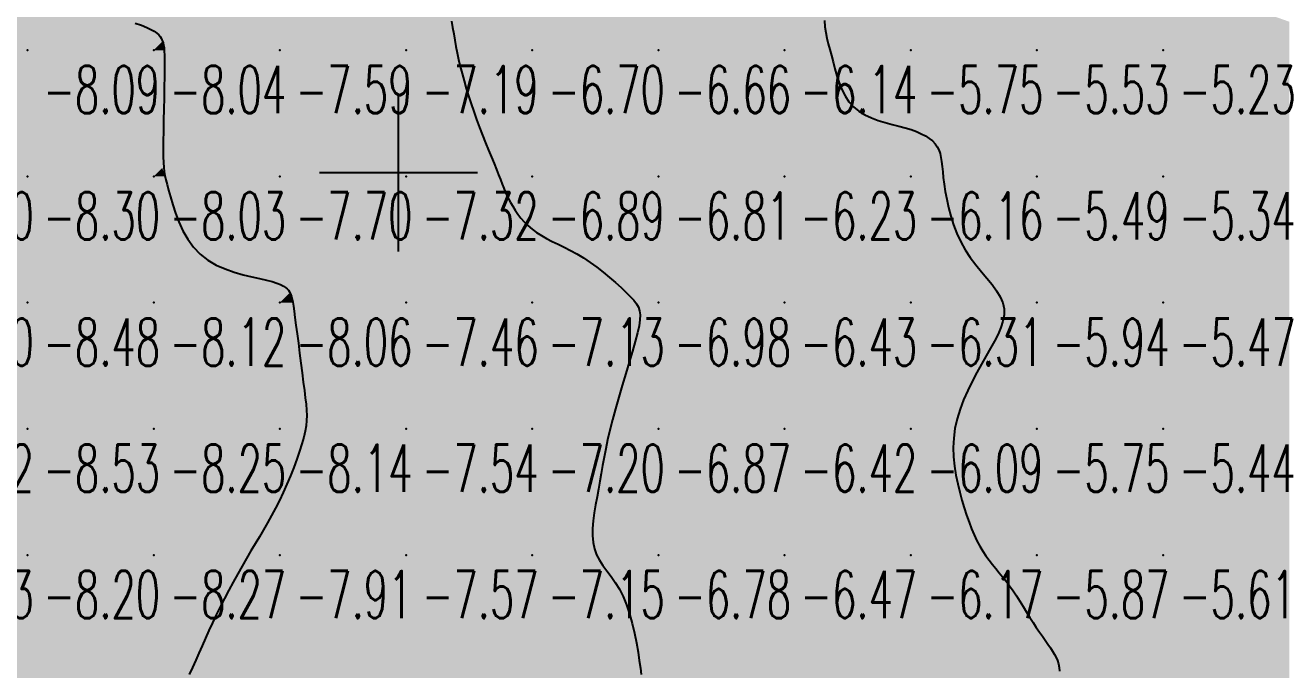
# Model space of a CAD drawing. Header units: millimetres. Extents: x 88261 to 90953, y 390274 to 392322.
# Drawn here: x 90220.1 to 90320, y 390958.2 to 391009.2 of the extents above; entities that cross this region are included whole.
import ezdxf
from ezdxf.enums import TextEntityAlignment as Align

# ---------------------------------------------------------------- set-up
doc = ezdxf.new("R2010")
doc.units = ezdxf.units.MM
doc.header["$LTSCALE"] = 25
for name, color, linetype in [('Carroyage(1)_Croix', 7, 'Continuous'), ('CN_03_00', 7, 'Continuous'), ('COTEAlt', 7, 'Continuous'), ('TN_COLORIAGE', 7, 'Continuous')]:
    doc.layers.add(name, color=color, linetype=linetype)
doc.styles.add('Simplex 1.0', font='Simplex.shx', dxfattribs={"width": 0.99, "height": 2.5})
doc.styles.get("Standard").update_dxf_attribs({"font": 'times.ttf'})

# ---------------------------------------------------------------- blocks, each defined once
blk = doc.blocks.new('COTE')
at = {"color": 0}
blk.add_point((0, 0), dxfattribs=at)
at = {"layer": 'COTEAlt'}
blk.add_attdef('ALT', text='', height=3.75, dxfattribs=at).set_placement((1.25, -1.25), align=Align.TOP_LEFT)

msp = doc.modelspace()

# ---------------------------------------------------------------- linework, layer by layer
at = {"layer": 'Carroyage(1)_Croix'}
for p, q in [((90249.65, 390991.29), (90249.65, 391003.79)), ((90243.4, 390997.54), (90255.9, 390997.54))]:
    msp.add_line(p, q, dxfattribs=at)
at = {"layer": 'CN_03_00', "flags": 128}
for points, elevation in [([(90228.782, 391009.387), (90229.281, 391009.215), (90229.695, 391009.05), (90230.028, 391008.891), (90230.291, 391008.738), (90230.493, 391008.591), (90230.646, 391008.449), (90230.759, 391008.314), (90230.842, 391008.185), (90230.906, 391008.062), (90230.959, 391007.943), (90231.003, 391007.812), (90231.039, 391007.653), (90231.067, 391007.447), (90231.086, 391007.178), (90231.098, 391006.827), (90231.104, 391006.377), (90231.102, 391005.811), (90231.094, 391005.12), (90231.081, 391004.329), (90231.066, 391003.47), (90231.049, 391002.579), (90231.033, 391001.689), (90231.018, 391000.832), (90231.008, 391000.044), (90231.003, 390999.357), (90231.005, 390998.795), (90231.018, 390998.338), (90231.042, 390997.957), (90231.081, 390997.622), (90231.136, 390997.304), (90231.211, 390996.973), (90231.307, 390996.599), (90231.428, 390996.153), (90231.575, 390995.615), (90231.756, 390994.999), (90231.978, 390994.331), (90232.247, 390993.636), (90232.57, 390992.937), (90232.955, 390992.261), (90233.408, 390991.63), (90233.937, 390991.072), (90234.543, 390990.603), (90235.21, 390990.218), (90235.913, 390989.906), (90236.631, 390989.655), (90237.341, 390989.453), (90238.019, 390989.289), (90238.645, 390989.15), (90239.193, 390989.025), (90239.649, 390988.904), (90240.017, 390988.786), (90240.308, 390988.669), (90240.533, 390988.554), (90240.704, 390988.44), (90240.831, 390988.328), (90240.926, 390988.217), (90240.999, 390988.106), (90241.061, 390987.994), (90241.116, 390987.869), (90241.166, 390987.716), (90241.214, 390987.523), (90241.263, 390987.274), (90241.316, 390986.957), (90241.376, 390986.557), (90241.445, 390986.06), (90241.526, 390985.459), (90241.616, 390984.772), (90241.713, 390984.026), (90241.813, 390983.245), (90241.914, 390982.455), (90242.012, 390981.68), (90242.105, 390980.947), (90242.189, 390980.28), (90242.262, 390979.698), (90242.321, 390979.188), (90242.36, 390978.732), (90242.377, 390978.31), (90242.368, 390977.903), (90242.33, 390977.492), (90242.258, 390977.058), (90242.148, 390976.581), (90242, 390976.047), (90241.816, 390975.463), (90241.599, 390974.841), (90241.357, 390974.192), (90241.091, 390973.528), (90240.809, 390972.861), (90240.513, 390972.202), (90240.209, 390971.563), (90239.9, 390970.953), (90239.587, 390970.367), (90239.27, 390969.799), (90238.948, 390969.242), (90238.621, 390968.688), (90238.289, 390968.131), (90237.951, 390967.564), (90237.607, 390966.979), (90237.258, 390966.372), (90236.906, 390965.746), (90236.554, 390965.105), (90236.205, 390964.456), (90235.862, 390963.803), (90235.53, 390963.152), (90235.21, 390962.507), (90234.906, 390961.874), (90234.621, 390961.257), (90234.35, 390960.655), (90234.09, 390960.064), (90233.836, 390959.483), (90233.584, 390958.908), (90233.33, 390958.337), (90233.07, 390957.767)], -8), ([(90253.84, 391009.538), (90253.935, 391009.025), (90254.023, 391008.526), (90254.111, 391008.031), (90254.202, 391007.534), (90254.303, 391007.024), (90254.417, 391006.496), (90254.545, 391005.95), (90254.687, 391005.386), (90254.843, 391004.808), (90255.013, 391004.217), (90255.198, 391003.613), (90255.396, 391003), (90255.609, 391002.379), (90255.835, 391001.752), (90256.071, 391001.125), (90256.311, 391000.507), (90256.551, 390999.903), (90256.786, 390999.322), (90257.01, 390998.77), (90257.22, 390998.255), (90257.409, 390997.784), (90257.576, 390997.362), (90257.724, 390996.983), (90257.859, 390996.638), (90257.985, 390996.322), (90258.11, 390996.024), (90258.238, 390995.738), (90258.375, 390995.455), (90258.527, 390995.168), (90258.698, 390994.87), (90258.892, 390994.564), (90259.108, 390994.254), (90259.349, 390993.945), (90259.616, 390993.64), (90259.911, 390993.344), (90260.235, 390993.062), (90260.59, 390992.797), (90260.975, 390992.551), (90261.39, 390992.32), (90261.83, 390992.095), (90262.293, 390991.868), (90262.775, 390991.631), (90263.274, 390991.376), (90263.786, 390991.096), (90264.308, 390990.783), (90264.836, 390990.431), (90265.363, 390990.049), (90265.88, 390989.647), (90266.378, 390989.237), (90266.848, 390988.828), (90267.283, 390988.432), (90267.673, 390988.06), (90268.01, 390987.722), (90268.288, 390987.424), (90268.504, 390987.15), (90268.661, 390986.88), (90268.759, 390986.592), (90268.8, 390986.266), (90268.784, 390985.88), (90268.712, 390985.414), (90268.585, 390984.846), (90268.406, 390984.164), (90268.184, 390983.383), (90267.931, 390982.528), (90267.658, 390981.62), (90267.377, 390980.685), (90267.099, 390979.746), (90266.834, 390978.827), (90266.596, 390977.95), (90266.391, 390977.134), (90266.217, 390976.375), (90266.068, 390975.663), (90265.938, 390974.989), (90265.823, 390974.343), (90265.715, 390973.715), (90265.61, 390973.095), (90265.501, 390972.474), (90265.385, 390971.844), (90265.27, 390971.211), (90265.166, 390970.581), (90265.083, 390969.962), (90265.032, 390969.359), (90265.023, 390968.781), (90265.065, 390968.235), (90265.17, 390967.728), (90265.343, 390967.262), (90265.575, 390966.826), (90265.853, 390966.405), (90266.163, 390965.982), (90266.491, 390965.541), (90266.825, 390965.068), (90267.151, 390964.545), (90267.456, 390963.958), (90267.729, 390963.296), (90267.969, 390962.576), (90268.177, 390961.821), (90268.356, 390961.051), (90268.508, 390960.29), (90268.634, 390959.56), (90268.735, 390958.883), (90268.815, 390958.282), (90268.874, 390957.77)], -7), ([(90283.398, 391009.592), (90283.442, 391009.102), (90283.512, 391008.641), (90283.604, 391008.197), (90283.712, 391007.754), (90283.832, 391007.3), (90283.959, 391006.821), (90284.089, 391006.307), (90284.229, 391005.767), (90284.387, 391005.215), (90284.57, 391004.665), (90284.786, 391004.129), (90285.043, 391003.622), (90285.349, 391003.156), (90285.712, 391002.745), (90286.137, 391002.4), (90286.612, 391002.114), (90287.126, 391001.877), (90287.665, 391001.679), (90288.215, 391001.512), (90288.764, 391001.364), (90289.297, 391001.227), (90289.801, 391001.091), (90290.266, 391000.946), (90290.688, 391000.792), (90291.069, 391000.626), (90291.407, 391000.449), (90291.704, 391000.257), (90291.958, 391000.051), (90292.171, 390999.83), (90292.341, 390999.592), (90292.47, 390999.335), (90292.566, 390999.056), (90292.636, 390998.749), (90292.688, 390998.409), (90292.732, 390998.032), (90292.774, 390997.612), (90292.824, 390997.144), (90292.89, 390996.623), (90292.978, 390996.047), (90293.094, 390995.425), (90293.241, 390994.77), (90293.422, 390994.093), (90293.641, 390993.407), (90293.902, 390992.723), (90294.207, 390992.054), (90294.561, 390991.412), (90294.963, 390990.805), (90295.397, 390990.233), (90295.842, 390989.689), (90296.279, 390989.169), (90296.687, 390988.668), (90297.046, 390988.18), (90297.337, 390987.702), (90297.539, 390987.227), (90297.637, 390986.751), (90297.637, 390986.27), (90297.551, 390985.779), (90297.389, 390985.273), (90297.164, 390984.749), (90296.887, 390984.201), (90296.568, 390983.625), (90296.219, 390983.018), (90295.852, 390982.375), (90295.479, 390981.701), (90295.11, 390981.001), (90294.757, 390980.278), (90294.433, 390979.539), (90294.148, 390978.788), (90293.915, 390978.03), (90293.745, 390977.27), (90293.647, 390976.512), (90293.614, 390975.761), (90293.638, 390975.02), (90293.71, 390974.291), (90293.822, 390973.58), (90293.965, 390972.889), (90294.129, 390972.222), (90294.305, 390971.582), (90294.488, 390970.973), (90294.675, 390970.394), (90294.868, 390969.845), (90295.067, 390969.327), (90295.274, 390968.838), (90295.49, 390968.379), (90295.714, 390967.95), (90295.949, 390967.551), (90296.194, 390967.179), (90296.448, 390966.829), (90296.71, 390966.495), (90296.979, 390966.169), (90297.252, 390965.844), (90297.527, 390965.513), (90297.804, 390965.169), (90298.081, 390964.805), (90298.356, 390964.417), (90298.629, 390964.008), (90298.899, 390963.586), (90299.166, 390963.157), (90299.43, 390962.728), (90299.689, 390962.306), (90299.945, 390961.897), (90300.196, 390961.508), (90300.442, 390961.145), (90300.68, 390960.806), (90300.906, 390960.488), (90301.119, 390960.189), (90301.315, 390959.905), (90301.491, 390959.635), (90301.644, 390959.376), (90301.772, 390959.124), (90301.871, 390958.876), (90301.946, 390958.62), (90302, 390958.344), (90302.038, 390958.036)], -6)]:
    msp.add_lwpolyline(points, dxfattribs=dict(at, elevation=elevation))
at = {"layer": 'TN_COLORIAGE', "color": 171}
for points in [[(90210.249, 391007.239, -8.055), (90220.249, 391007.239, -8.055), (90220.249, 391017.239, -8.055)], [(90210.249, 391017.239, -8.055), (90210.249, 391007.239, -8.055), (90220.249, 391017.239, -8.055)], [(90220.249, 391007.239, -8), (90223.687, 391010.678, -8), (90220.249, 391017.239, -8), (90222.64, 391017.239, -8)], [(90220.249, 391007.239, -8), (90223.687, 391010.678, -8), (90230.249, 391007.239, -8), (90230.249, 391009.154, -8)], [(90231.004, 391007.995, -8.041), (90230.249, 391009.154, -8.041), (90230.249, 391007.239, -8.041)], [(90231.004, 391007.995, -8.041), (90231.17, 391007.239, -8.041), (90230.249, 391007.239, -8.041)], [(90210.249, 390997.239, -8.091), (90220.249, 390997.239, -8.091), (90220.249, 391007.239, -8.091)], [(90210.249, 391007.239, -8.091), (90210.249, 390997.239, -8.091), (90220.249, 391007.239, -8.091)], [(90220.249, 390997.239, -8.041), (90230.249, 390997.239, -8.041), (90230.249, 391007.239, -8.041)], [(90220.249, 391007.239, -8.041), (90220.249, 390997.239, -8.041), (90230.249, 391007.239, -8.041)], [(90230.249, 391007.239, -8), (90231.17, 391007.239, -8), (90230.249, 390997.239, -8), (90230.925, 390997.916, -8)], [(90230.925, 390997.916, -8.029), (90231.146, 390997.239, -8.029), (90230.249, 390997.239, -8.029)], [(90210.249, 390987.239, -8.305), (90220.249, 390987.239, -8.305), (90220.249, 390997.239, -8.305)], [(90210.249, 390997.239, -8.305), (90210.249, 390987.239, -8.305), (90220.249, 390997.239, -8.305)], [(90220.249, 390987.239, -8.029), (90230.249, 390987.239, -8.029), (90230.249, 390997.239, -8.029)], [(90220.249, 390997.239, -8.029), (90220.249, 390987.239, -8.029), (90230.249, 390997.239, -8.029)], [(90230.249, 390987.239, -8), (90233.057, 390990.047, -8), (90230.249, 390997.239, -8), (90231.146, 390997.239, -8)], [(90230.249, 390987.239, -8), (90233.057, 390990.047, -8), (90240.249, 390987.239, -8), (90240.249, 390989.001, -8)], [(90241.109, 390988.099, -8.064), (90240.249, 390989.001, -8.064), (90240.249, 390987.239, -8.064)], [(90241.109, 390988.099, -8.064), (90241.313, 390987.239, -8.064), (90240.249, 390987.239, -8.064)], [(90210.249, 390977.239, -8.477), (90220.249, 390977.239, -8.477), (90220.249, 390987.239, -8.477)], [(90210.249, 390987.239, -8.477), (90210.249, 390977.239, -8.477), (90220.249, 390987.239, -8.477)], [(90220.249, 390977.239, -8.117), (90230.249, 390977.239, -8.117), (90230.249, 390987.239, -8.117)], [(90220.249, 390987.239, -8.117), (90220.249, 390977.239, -8.117), (90230.249, 390987.239, -8.117)], [(90230.249, 390977.239, -8.064), (90240.249, 390977.239, -8.064), (90240.249, 390987.239, -8.064)], [(90230.249, 390987.239, -8.064), (90230.249, 390977.239, -8.064), (90240.249, 390987.239, -8.064)], [(90240.249, 390977.239, -8), (90242.31, 390979.301, -8), (90240.249, 390987.239, -8), (90241.313, 390987.239, -8)], [(90242.31, 390979.301, -8.139), (90242.583, 390977.239, -8.139), (90240.249, 390977.239, -8.139)], [(90210.249, 390967.239, -8.527), (90220.249, 390967.239, -8.527), (90220.249, 390977.239, -8.527)], [(90210.249, 390977.239, -8.527), (90210.249, 390967.239, -8.527), (90220.249, 390977.239, -8.527)], [(90220.249, 390967.239, -8.249), (90230.249, 390967.239, -8.249), (90230.249, 390977.239, -8.249)], [(90220.249, 390977.239, -8.249), (90220.249, 390967.239, -8.249), (90230.249, 390977.239, -8.249)], [(90230.249, 390967.239, -8), (90237.674, 390967.239, -8), (90240.249, 390977.239, -8), (90240.249, 390971.225, -8)], [(90230.249, 390977.239, -8.139), (90230.249, 390967.239, -8.139), (90240.249, 390977.239, -8.139)], [(90242.583, 390977.239, -8.139), (90240.249, 390971.225, -8.139), (90240.249, 390977.239, -8.139)], [(90210.249, 390957.239, -8.197), (90220.249, 390957.239, -8.197), (90220.249, 390967.239, -8.197)], [(90210.249, 390967.239, -8.197), (90210.249, 390957.239, -8.197), (90220.249, 390967.239, -8.197)], [(90220.249, 390957.239, -8.266), (90230.249, 390957.239, -8.266), (90230.249, 390967.239, -8.266)], [(90220.249, 390967.239, -8.266), (90220.249, 390957.239, -8.266), (90230.249, 390967.239, -8.266)], [(90230.249, 390967.239, -8), (90237.674, 390967.239, -8), (90230.249, 390957.239, -8), (90234.701, 390961.692, -8)], [(90232.96, 390957.239, -8.074), (90234.701, 390961.692, -8.074), (90230.249, 390957.239, -8.074)]]:
    msp.add_solid(points, dxfattribs=at)
at = {"layer": 'TN_COLORIAGE', "color": 161}
for points in [[(90230.249, 391009.154, -7.826), (90223.687, 391010.678, -7.826), (90230.249, 391017.239, -7.826)], [(90230.249, 391009.154, -7.496), (90231.004, 391007.995, -7.496), (90230.249, 391017.239, -7.496), (90240.249, 391017.239, -7.496)], [(90231.17, 391007.239, -7.496), (90231.004, 391007.995, -7.496), (90240.249, 391007.239, -7.496), (90240.249, 391017.239, -7.496)], [(90240.249, 391007.239, -7.059), (90250.249, 391007.239, -7.059), (90250.249, 391017.239, -7.059)], [(90240.249, 391017.239, -7.059), (90240.249, 391007.239, -7.059), (90250.249, 391017.239, -7.059)], [(90250.249, 391007.239, -7), (90253.749, 391010.739, -7), (90250.249, 391017.239, -7), (90251.677, 391017.239, -7)], [(90253.749, 391010.739, -7.189), (90254.153, 391007.239, -7.189), (90250.249, 391007.239, -7.189)], [(90231.146, 390997.239, -7.594), (90230.925, 390997.916, -7.594), (90240.249, 390997.239, -7.594), (90240.249, 391007.239, -7.594)], [(90230.925, 390997.916, -7.594), (90231.17, 391007.239, -7.594), (90240.249, 391007.239, -7.594)], [(90240.249, 390997.239, -7.189), (90250.249, 390997.239, -7.189), (90250.249, 391007.239, -7.189)], [(90240.249, 391007.239, -7.189), (90240.249, 390997.239, -7.189), (90250.249, 391007.239, -7.189)], [(90250.249, 390997.239, -7), (90255.458, 391002.448, -7), (90250.249, 391007.239, -7), (90254.153, 391007.239, -7)], [(90255.458, 391002.448, -7.321), (90257.672, 390997.239, -7.321), (90250.249, 390997.239, -7.321)], [(90231.146, 390997.239, -7.701), (90233.057, 390990.047, -7.701), (90240.249, 390997.239, -7.701)], [(90240.249, 390989.001, -7.701), (90233.057, 390990.047, -7.701), (90240.249, 390997.239, -7.701)], [(90240.249, 390989.001, -7.321), (90241.109, 390988.099, -7.321), (90240.249, 390997.239, -7.321), (90250.249, 390997.239, -7.321)], [(90241.313, 390987.239, -7.321), (90241.109, 390988.099, -7.321), (90250.249, 390987.239, -7.321), (90250.249, 390997.239, -7.321)], [(90250.249, 390987.239, -7), (90258.31, 390995.301, -7), (90250.249, 390997.239, -7), (90257.672, 390997.239, -7)], [(90250.249, 390987.239, -7), (90258.31, 390995.301, -7), (90260.249, 390987.239, -7), (90260.249, 390992.564, -7)], [(90264.233, 390991.224, -7.127), (90260.249, 390992.564, -7.127), (90260.249, 390987.239, -7.127)], [(90264.233, 390991.224, -7.127), (90268.668, 390987.239, -7.127), (90260.249, 390987.239, -7.127)], [(90241.313, 390987.239, -7.464), (90242.31, 390979.301, -7.464), (90250.249, 390987.239, -7.464)], [(90242.583, 390977.239, -7.464), (90242.31, 390979.301, -7.464), (90250.249, 390977.239, -7.464), (90250.249, 390987.239, -7.464)], [(90250.249, 390977.239, -7.127), (90260.249, 390977.239, -7.127), (90260.249, 390987.239, -7.127)], [(90250.249, 390987.239, -7.127), (90250.249, 390977.239, -7.127), (90260.249, 390987.239, -7.127)], [(90260.249, 390977.239, -7), (90269.159, 390986.15, -7), (90260.249, 390987.239, -7), (90268.668, 390987.239, -7)], [(90266.203, 390977.239, -7.195), (90269.159, 390986.15, -7.195), (90260.249, 390977.239, -7.195)], [(90240.249, 390967.239, -7.543), (90250.249, 390967.239, -7.543), (90250.249, 390977.239, -7.543)], [(90240.249, 390971.225, -7.543), (90242.583, 390977.239, -7.543), (90240.249, 390967.239, -7.543), (90250.249, 390977.239, -7.543)], [(90250.249, 390967.239, -7.195), (90260.249, 390967.239, -7.195), (90260.249, 390977.239, -7.195)], [(90250.249, 390977.239, -7.195), (90250.249, 390967.239, -7.195), (90260.249, 390977.239, -7.195)], [(90260.249, 390977.239, -7), (90266.203, 390977.239, -7), (90260.249, 390967.239, -7), (90265.6, 390972.591, -7)], [(90264.398, 390967.239, -7.153), (90265.6, 390972.591, -7.153), (90260.249, 390967.239, -7.153)], [(90240.249, 390971.225, -7.908), (90237.674, 390967.239, -7.908), (90240.249, 390967.239, -7.908)], [(90234.701, 390961.692, -7.801), (90232.96, 390957.239, -7.801), (90240.249, 390967.239, -7.801), (90240.249, 390957.239, -7.801)], [(90234.701, 390961.692, -7.908), (90237.674, 390967.239, -7.908), (90240.249, 390967.239, -7.908)], [(90240.249, 390957.239, -7.575), (90250.249, 390957.239, -7.575), (90250.249, 390967.239, -7.575)], [(90240.249, 390967.239, -7.575), (90240.249, 390957.239, -7.575), (90250.249, 390967.239, -7.575)], [(90250.249, 390957.239, -7.153), (90260.249, 390957.239, -7.153), (90260.249, 390967.239, -7.153)], [(90250.249, 390967.239, -7.153), (90250.249, 390957.239, -7.153), (90260.249, 390967.239, -7.153)], [(90260.249, 390957.239, -7), (90267.826, 390964.817, -7), (90260.249, 390967.239, -7), (90264.398, 390967.239, -7)], [(90267.826, 390964.817, -7.673), (90269.034, 390957.239, -7.673), (90260.249, 390957.239, -7.673)]]:
    msp.add_solid(points, dxfattribs=at)
at = {"layer": 'TN_COLORIAGE', "color": 151}
for points in [[(90254.153, 391007.239, -6.649), (90253.749, 391010.739, -6.649), (90260.249, 391007.239, -6.649), (90260.249, 391017.239, -6.649)], [(90260.249, 391007.239, -6.457), (90270.249, 391007.239, -6.457), (90270.249, 391017.239, -6.457)], [(90260.249, 391017.239, -6.457), (90260.249, 391007.239, -6.457), (90270.249, 391017.239, -6.457)], [(90270.249, 391007.239, -6.305), (90280.249, 391007.239, -6.305), (90280.249, 391017.239, -6.305)], [(90270.249, 391017.239, -6.305), (90270.249, 391007.239, -6.305), (90280.249, 391017.239, -6.305)], [(90280.249, 391017.239, -6), (90284.661, 391017.239, -6), (90280.249, 391007.239, -6), (90282.967, 391009.957, -6)], [(90282.967, 391009.957, -6.144), (90283.941, 391007.239, -6.144), (90280.249, 391007.239, -6.144)], [(90254.153, 391007.239, -6.704), (90255.458, 391002.448, -6.704), (90260.249, 391007.239, -6.704)], [(90257.672, 390997.239, -6.704), (90255.458, 391002.448, -6.704), (90260.249, 390997.239, -6.704), (90260.249, 391007.239, -6.704)], [(90260.249, 390997.239, -6.656), (90270.249, 390997.239, -6.656), (90270.249, 391007.239, -6.656)], [(90260.249, 391007.239, -6.656), (90260.249, 390997.239, -6.656), (90270.249, 391007.239, -6.656)], [(90270.249, 390997.239, -6.144), (90280.249, 390997.239, -6.144), (90280.249, 391007.239, -6.144)], [(90270.249, 391007.239, -6.144), (90270.249, 390997.239, -6.144), (90280.249, 391007.239, -6.144)], [(90280.249, 390997.239, -6), (90285.021, 391002.011, -6), (90280.249, 391007.239, -6), (90283.941, 391007.239, -6)], [(90280.249, 390997.239, -6), (90285.021, 391002.011, -6), (90290.249, 390997.239, -6), (90290.249, 391001.188, -6)], [(90292.79, 390999.781, -6.161), (90290.249, 391001.188, -6.161), (90290.249, 390997.239, -6.161)], [(90292.635, 390997.239, -6.161), (90292.79, 390999.781, -6.161), (90290.249, 390997.239, -6.161)], [(90257.672, 390997.239, -6.888), (90258.31, 390995.301, -6.888), (90260.249, 390997.239, -6.888)], [(90260.249, 390992.564, -6.888), (90258.31, 390995.301, -6.888), (90260.249, 390997.239, -6.888)], [(90260.249, 390992.564, -6.808), (90264.233, 390991.224, -6.808), (90260.249, 390997.239, -6.808), (90270.249, 390997.239, -6.808)], [(90268.668, 390987.239, -6.808), (90264.233, 390991.224, -6.808), (90270.249, 390987.239, -6.808), (90270.249, 390997.239, -6.808)], [(90270.249, 390987.239, -6.225), (90280.249, 390987.239, -6.225), (90280.249, 390997.239, -6.225)], [(90270.249, 390997.239, -6.225), (90270.249, 390987.239, -6.225), (90280.249, 390997.239, -6.225)], [(90280.249, 390987.239, -6.161), (90290.249, 390987.239, -6.161), (90290.249, 390997.239, -6.161)], [(90280.249, 390997.239, -6.161), (90280.249, 390987.239, -6.161), (90290.249, 390997.239, -6.161)], [(90290.249, 390987.239, -6), (90294.007, 390990.998, -6), (90290.249, 390997.239, -6), (90292.635, 390997.239, -6)], [(90294.007, 390990.998, -6.309), (90298.702, 390987.239, -6.309), (90290.249, 390987.239, -6.309)], [(90269.159, 390986.15, -6.868), (90266.203, 390977.239, -6.868), (90270.249, 390987.239, -6.868), (90270.249, 390977.239, -6.868)], [(90268.668, 390987.239, -6.976), (90269.159, 390986.15, -6.976), (90270.249, 390987.239, -6.976)], [(90270.249, 390977.239, -6.428), (90280.249, 390977.239, -6.428), (90280.249, 390987.239, -6.428)], [(90270.249, 390987.239, -6.428), (90270.249, 390977.239, -6.428), (90280.249, 390987.239, -6.428)], [(90280.249, 390977.239, -6.309), (90290.249, 390977.239, -6.309), (90290.249, 390987.239, -6.309)], [(90280.249, 390987.239, -6.309), (90280.249, 390977.239, -6.309), (90290.249, 390987.239, -6.309)], [(90290.249, 390987.239, -6), (90298.702, 390987.239, -6), (90290.249, 390977.239, -6), (90296.416, 390983.407, -6)], [(90292.948, 390977.239, -6.091), (90296.416, 390983.407, -6.091), (90290.249, 390977.239, -6.091)], [(90265.6, 390972.591, -6.785), (90264.398, 390967.239, -6.785), (90270.249, 390977.239, -6.785), (90270.249, 390967.239, -6.785)], [(90265.6, 390972.591, -6.868), (90266.203, 390977.239, -6.868), (90270.249, 390977.239, -6.868)], [(90270.249, 390967.239, -6.418), (90280.249, 390967.239, -6.418), (90280.249, 390977.239, -6.418)], [(90270.249, 390977.239, -6.418), (90270.249, 390967.239, -6.418), (90280.249, 390977.239, -6.418)], [(90280.249, 390967.239, -6.091), (90290.249, 390967.239, -6.091), (90290.249, 390977.239, -6.091)], [(90280.249, 390977.239, -6.091), (90280.249, 390967.239, -6.091), (90290.249, 390977.239, -6.091)], [(90290.249, 390967.239, -6), (90294.263, 390971.254, -6), (90290.249, 390977.239, -6), (90292.948, 390977.239, -6)], [(90294.263, 390971.254, -6.165), (90295.832, 390967.239, -6.165), (90290.249, 390967.239, -6.165)], [(90264.398, 390967.239, -6.785), (90267.826, 390964.817, -6.785), (90270.249, 390967.239, -6.785)], [(90269.034, 390957.239, -6.785), (90267.826, 390964.817, -6.785), (90270.249, 390957.239, -6.785), (90270.249, 390967.239, -6.785)], [(90270.249, 390957.239, -6.47), (90280.249, 390957.239, -6.47), (90280.249, 390967.239, -6.47)], [(90270.249, 390967.239, -6.47), (90270.249, 390957.239, -6.47), (90280.249, 390967.239, -6.47)], [(90280.249, 390957.239, -6.165), (90290.249, 390957.239, -6.165), (90290.249, 390967.239, -6.165)], [(90280.249, 390967.239, -6.165), (90280.249, 390957.239, -6.165), (90290.249, 390967.239, -6.165)], [(90290.249, 390957.239, -6), (90298.102, 390965.092, -6), (90290.249, 390967.239, -6), (90295.832, 390967.239, -6)], [(90290.249, 390957.239, -6), (90298.102, 390965.092, -6), (90300.249, 390957.239, -6), (90300.249, 390961.222, -6)], [(90302.08, 390959.071, -6.086), (90300.249, 390961.222, -6.086), (90300.249, 390957.239, -6.086)], [(90302.06, 390957.239, -6.086), (90302.08, 390959.071, -6.086), (90300.249, 390957.239, -6.086)]]:
    msp.add_solid(points, dxfattribs=at)
at = {"layer": 'TN_COLORIAGE', "color": 141}
for points in [[(90283.941, 391007.239, -5.613), (90282.967, 391009.957, -5.613), (90290.249, 391007.239, -5.613), (90290.249, 391017.239, -5.613)], [(90290.249, 391017.239, -5.495), (90290.249, 391007.239, -5.495), (90300.249, 391017.239, -5.495)], [(90290.249, 391007.239, -5.495), (90300.249, 391007.239, -5.495), (90300.249, 391017.239, -5.495)], [(90300.249, 391017.239, -5.145), (90300.249, 391007.239, -5.145), (90310.249, 391017.239, -5.145)], [(90300.249, 391007.239, -5.145), (90310.249, 391007.239, -5.145), (90310.249, 391017.239, -5.145)], [(90310.249, 391007.239, -5), (90314.52, 391011.51, -5), (90310.249, 391017.239, -5), (90313.434, 391017.239, -5)], [(90310.249, 391007.239, -5), (90314.52, 391011.51, -5), (90320.249, 391007.239, -5), (90320.249, 391009.495, -5)], [(90283.941, 391007.239, -5.753), (90285.021, 391002.011, -5.753), (90290.249, 391007.239, -5.753)], [(90290.249, 391001.188, -5.753), (90285.021, 391002.011, -5.753), (90290.249, 391007.239, -5.753)], [(90290.249, 391001.188, -5.528), (90292.79, 390999.781, -5.528), (90290.249, 391007.239, -5.528), (90300.249, 391007.239, -5.528)], [(90292.79, 390999.781, -5.486), (90292.635, 390997.239, -5.486), (90300.249, 391007.239, -5.486), (90300.249, 390997.239, -5.486)], [(90300.249, 391007.239, -5.231), (90300.249, 390997.239, -5.231), (90310.249, 391007.239, -5.231)], [(90300.249, 390997.239, -5.231), (90310.249, 390997.239, -5.231), (90310.249, 391007.239, -5.231)], [(90310.249, 391007.239, -5.09), (90310.249, 390997.239, -5.09), (90320.249, 391007.239, -5.09)], [(90310.249, 390997.239, -5.09), (90320.249, 390997.239, -5.09), (90320.249, 391007.239, -5.09)], [(90292.635, 390997.239, -5.486), (90294.007, 390990.998, -5.486), (90300.249, 390997.239, -5.486)], [(90298.702, 390987.239, -5.486), (90294.007, 390990.998, -5.486), (90300.249, 390987.239, -5.486), (90300.249, 390997.239, -5.486)], [(90300.249, 390997.239, -5.345), (90300.249, 390987.239, -5.345), (90310.249, 390997.239, -5.345)], [(90300.249, 390987.239, -5.345), (90310.249, 390987.239, -5.345), (90310.249, 390997.239, -5.345)], [(90310.249, 390997.239, -5.166), (90310.249, 390987.239, -5.166), (90320.249, 390997.239, -5.166)], [(90310.249, 390987.239, -5.166), (90320.249, 390987.239, -5.166), (90320.249, 390997.239, -5.166)], [(90296.416, 390983.407, -5.754), (90292.948, 390977.239, -5.754), (90300.249, 390987.239, -5.754), (90300.249, 390977.239, -5.754)], [(90296.416, 390983.407, -5.943), (90298.702, 390987.239, -5.943), (90300.249, 390987.239, -5.943)], [(90300.249, 390987.239, -5.469), (90300.249, 390977.239, -5.469), (90310.249, 390987.239, -5.469)], [(90300.249, 390977.239, -5.469), (90310.249, 390977.239, -5.469), (90310.249, 390987.239, -5.469)], [(90310.249, 390987.239, -5.182), (90310.249, 390977.239, -5.182), (90320.249, 390987.239, -5.182)], [(90310.249, 390977.239, -5.182), (90320.249, 390977.239, -5.182), (90320.249, 390987.239, -5.182)], [(90292.948, 390977.239, -5.754), (90294.263, 390971.254, -5.754), (90300.249, 390977.239, -5.754)], [(90295.832, 390967.239, -5.754), (90294.263, 390971.254, -5.754), (90300.249, 390967.239, -5.754), (90300.249, 390977.239, -5.754)], [(90300.249, 390977.239, -5.442), (90300.249, 390967.239, -5.442), (90310.249, 390977.239, -5.442)], [(90300.249, 390967.239, -5.442), (90310.249, 390967.239, -5.442), (90310.249, 390977.239, -5.442)], [(90310.249, 390977.239, -5.096), (90310.249, 390967.239, -5.096), (90320.249, 390977.239, -5.096)], [(90310.249, 390967.239, -5.096), (90320.249, 390967.239, -5.096), (90320.249, 390977.239, -5.096)], [(90295.832, 390967.239, -5.869), (90298.102, 390965.092, -5.869), (90300.249, 390967.239, -5.869)], [(90300.249, 390961.222, -5.869), (90298.102, 390965.092, -5.869), (90300.249, 390967.239, -5.869)], [(90300.249, 390961.222, -5.614), (90302.08, 390959.071, -5.614), (90300.249, 390967.239, -5.614), (90310.249, 390967.239, -5.614)], [(90302.08, 390959.071, -5.609), (90302.06, 390957.239, -5.609), (90310.249, 390967.239, -5.609), (90310.249, 390957.239, -5.609)], [(90310.249, 390967.239, -5.287), (90310.249, 390957.239, -5.287), (90320.249, 390967.239, -5.287)], [(90310.249, 390957.239, -5.287), (90320.249, 390957.239, -5.287), (90320.249, 390967.239, -5.287)]]:
    msp.add_solid(points, dxfattribs=at)

# ---------------------------------------------------------------- block references
at = {"layer": 'COTEAlt'}
ref = msp.add_blockref('COTE', (90220.249, 391007.239), dxfattribs=at)
ref.add_attrib('ALT', '-8.09', dxfattribs={"height": 3.75, "style": 'Simplex 1.0', "width": 0.6}).set_placement((90221.499, 391005.989), align=Align.TOP_LEFT)
ref = msp.add_blockref('COTE', (90230.249, 391007.239), dxfattribs=at)
ref.add_attrib('ALT', '-8.04', dxfattribs={"height": 3.75, "style": 'Simplex 1.0', "width": 0.6}).set_placement((90231.499, 391005.989), align=Align.TOP_LEFT)
ref = msp.add_blockref('COTE', (90240.249, 391007.239), dxfattribs=at)
ref.add_attrib('ALT', '-7.59', dxfattribs={"height": 3.75, "style": 'Simplex 1.0', "width": 0.6}).set_placement((90241.499, 391005.989), align=Align.TOP_LEFT)
ref = msp.add_blockref('COTE', (90250.249, 391007.239), dxfattribs=at)
ref.add_attrib('ALT', '-7.19', dxfattribs={"height": 3.75, "style": 'Simplex 1.0', "width": 0.6}).set_placement((90251.499, 391005.989), align=Align.TOP_LEFT)
ref = msp.add_blockref('COTE', (90260.249, 391007.239), dxfattribs=at)
ref.add_attrib('ALT', '-6.70', dxfattribs={"height": 3.75, "style": 'Simplex 1.0', "width": 0.6}).set_placement((90261.499, 391005.989), align=Align.TOP_LEFT)
ref = msp.add_blockref('COTE', (90270.249, 391007.239), dxfattribs=at)
ref.add_attrib('ALT', '-6.66', dxfattribs={"height": 3.75, "style": 'Simplex 1.0', "width": 0.6}).set_placement((90271.499, 391005.989), align=Align.TOP_LEFT)
ref = msp.add_blockref('COTE', (90280.249, 391007.239), dxfattribs=at)
ref.add_attrib('ALT', '-6.14', dxfattribs={"height": 3.75, "style": 'Simplex 1.0', "width": 0.6}).set_placement((90281.499, 391005.989), align=Align.TOP_LEFT)
ref = msp.add_blockref('COTE', (90290.249, 391007.239), dxfattribs=at)
ref.add_attrib('ALT', '-5.75', dxfattribs={"height": 3.75, "style": 'Simplex 1.0', "width": 0.6}).set_placement((90291.499, 391005.989), align=Align.TOP_LEFT)
ref = msp.add_blockref('COTE', (90300.249, 391007.239), dxfattribs=at)
ref.add_attrib('ALT', '-5.53', dxfattribs={"height": 3.75, "style": 'Simplex 1.0', "width": 0.6}).set_placement((90301.499, 391005.989), align=Align.TOP_LEFT)
ref = msp.add_blockref('COTE', (90310.249, 391007.239), dxfattribs=at)
ref.add_attrib('ALT', '-5.23', dxfattribs={"height": 3.75, "style": 'Simplex 1.0', "width": 0.6}).set_placement((90311.499, 391005.989), align=Align.TOP_LEFT)
ref = msp.add_blockref('COTE', (90210.249, 390997.239), dxfattribs=at)
ref.add_attrib('ALT', '-8.60', dxfattribs={"height": 3.75, "style": 'Simplex 1.0', "width": 0.6}).set_placement((90211.499, 390995.989), align=Align.TOP_LEFT)
ref = msp.add_blockref('COTE', (90220.249, 390997.239), dxfattribs=at)
ref.add_attrib('ALT', '-8.30', dxfattribs={"height": 3.75, "style": 'Simplex 1.0', "width": 0.6}).set_placement((90221.499, 390995.989), align=Align.TOP_LEFT)
ref = msp.add_blockref('COTE', (90230.249, 390997.239), dxfattribs=at)
ref.add_attrib('ALT', '-8.03', dxfattribs={"height": 3.75, "style": 'Simplex 1.0', "width": 0.6}).set_placement((90231.499, 390995.989), align=Align.TOP_LEFT)
ref = msp.add_blockref('COTE', (90240.249, 390997.239), dxfattribs=at)
ref.add_attrib('ALT', '-7.70', dxfattribs={"height": 3.75, "style": 'Simplex 1.0', "width": 0.6}).set_placement((90241.499, 390995.989), align=Align.TOP_LEFT)
ref = msp.add_blockref('COTE', (90250.249, 390997.239), dxfattribs=at)
ref.add_attrib('ALT', '-7.32', dxfattribs={"height": 3.75, "style": 'Simplex 1.0', "width": 0.6}).set_placement((90251.499, 390995.989), align=Align.TOP_LEFT)
ref = msp.add_blockref('COTE', (90260.249, 390997.239), dxfattribs=at)
ref.add_attrib('ALT', '-6.89', dxfattribs={"height": 3.75, "style": 'Simplex 1.0', "width": 0.6}).set_placement((90261.499, 390995.989), align=Align.TOP_LEFT)
ref = msp.add_blockref('COTE', (90270.249, 390997.239), dxfattribs=at)
ref.add_attrib('ALT', '-6.81', dxfattribs={"height": 3.75, "style": 'Simplex 1.0', "width": 0.6}).set_placement((90271.499, 390995.989), align=Align.TOP_LEFT)
ref = msp.add_blockref('COTE', (90280.249, 390997.239), dxfattribs=at)
ref.add_attrib('ALT', '-6.23', dxfattribs={"height": 3.75, "style": 'Simplex 1.0', "width": 0.6}).set_placement((90281.499, 390995.989), align=Align.TOP_LEFT)
ref = msp.add_blockref('COTE', (90290.249, 390997.239), dxfattribs=at)
ref.add_attrib('ALT', '-6.16', dxfattribs={"height": 3.75, "style": 'Simplex 1.0', "width": 0.6}).set_placement((90291.499, 390995.989), align=Align.TOP_LEFT)
ref = msp.add_blockref('COTE', (90300.249, 390997.239), dxfattribs=at)
ref.add_attrib('ALT', '-5.49', dxfattribs={"height": 3.75, "style": 'Simplex 1.0', "width": 0.6}).set_placement((90301.499, 390995.989), align=Align.TOP_LEFT)
ref = msp.add_blockref('COTE', (90310.249, 390997.239), dxfattribs=at)
ref.add_attrib('ALT', '-5.34', dxfattribs={"height": 3.75, "style": 'Simplex 1.0', "width": 0.6}).set_placement((90311.499, 390995.989), align=Align.TOP_LEFT)
ref = msp.add_blockref('COTE', (90210.249, 390987.239), dxfattribs=at)
ref.add_attrib('ALT', '-8.50', dxfattribs={"height": 3.75, "style": 'Simplex 1.0', "width": 0.6}).set_placement((90211.499, 390985.989), align=Align.TOP_LEFT)
ref = msp.add_blockref('COTE', (90220.249, 390987.239), dxfattribs=at)
ref.add_attrib('ALT', '-8.48', dxfattribs={"height": 3.75, "style": 'Simplex 1.0', "width": 0.6}).set_placement((90221.499, 390985.989), align=Align.TOP_LEFT)
ref = msp.add_blockref('COTE', (90230.249, 390987.239), dxfattribs=at)
ref.add_attrib('ALT', '-8.12', dxfattribs={"height": 3.75, "style": 'Simplex 1.0', "width": 0.6}).set_placement((90231.499, 390985.989), align=Align.TOP_LEFT)
ref = msp.add_blockref('COTE', (90240.249, 390987.239), dxfattribs=at)
ref.add_attrib('ALT', '-8.06', dxfattribs={"height": 3.75, "style": 'Simplex 1.0', "width": 0.6}).set_placement((90241.499, 390985.989), align=Align.TOP_LEFT)
ref = msp.add_blockref('COTE', (90250.249, 390987.239), dxfattribs=at)
ref.add_attrib('ALT', '-7.46', dxfattribs={"height": 3.75, "style": 'Simplex 1.0', "width": 0.6}).set_placement((90251.499, 390985.989), align=Align.TOP_LEFT)
ref = msp.add_blockref('COTE', (90260.249, 390987.239), dxfattribs=at)
ref.add_attrib('ALT', '-7.13', dxfattribs={"height": 3.75, "style": 'Simplex 1.0', "width": 0.6}).set_placement((90261.499, 390985.989), align=Align.TOP_LEFT)
ref = msp.add_blockref('COTE', (90270.249, 390987.239), dxfattribs=at)
ref.add_attrib('ALT', '-6.98', dxfattribs={"height": 3.75, "style": 'Simplex 1.0', "width": 0.6}).set_placement((90271.499, 390985.989), align=Align.TOP_LEFT)
ref = msp.add_blockref('COTE', (90280.249, 390987.239), dxfattribs=at)
ref.add_attrib('ALT', '-6.43', dxfattribs={"height": 3.75, "style": 'Simplex 1.0', "width": 0.6}).set_placement((90281.499, 390985.989), align=Align.TOP_LEFT)
ref = msp.add_blockref('COTE', (90290.249, 390987.239), dxfattribs=at)
ref.add_attrib('ALT', '-6.31', dxfattribs={"height": 3.75, "style": 'Simplex 1.0', "width": 0.6}).set_placement((90291.499, 390985.989), align=Align.TOP_LEFT)
ref = msp.add_blockref('COTE', (90300.249, 390987.239), dxfattribs=at)
ref.add_attrib('ALT', '-5.94', dxfattribs={"height": 3.75, "style": 'Simplex 1.0', "width": 0.6}).set_placement((90301.499, 390985.989), align=Align.TOP_LEFT)
ref = msp.add_blockref('COTE', (90310.249, 390987.239), dxfattribs=at)
ref.add_attrib('ALT', '-5.47', dxfattribs={"height": 3.75, "style": 'Simplex 1.0', "width": 0.6}).set_placement((90311.499, 390985.989), align=Align.TOP_LEFT)
ref = msp.add_blockref('COTE', (90210.249, 390977.239), dxfattribs=at)
ref.add_attrib('ALT', '-8.22', dxfattribs={"height": 3.75, "style": 'Simplex 1.0', "width": 0.6}).set_placement((90211.499, 390975.989), align=Align.TOP_LEFT)
ref = msp.add_blockref('COTE', (90220.249, 390977.239), dxfattribs=at)
ref.add_attrib('ALT', '-8.53', dxfattribs={"height": 3.75, "style": 'Simplex 1.0', "width": 0.6}).set_placement((90221.499, 390975.989), align=Align.TOP_LEFT)
ref = msp.add_blockref('COTE', (90230.249, 390977.239), dxfattribs=at)
ref.add_attrib('ALT', '-8.25', dxfattribs={"height": 3.75, "style": 'Simplex 1.0', "width": 0.6}).set_placement((90231.499, 390975.989), align=Align.TOP_LEFT)
ref = msp.add_blockref('COTE', (90240.249, 390977.239), dxfattribs=at)
ref.add_attrib('ALT', '-8.14', dxfattribs={"height": 3.75, "style": 'Simplex 1.0', "width": 0.6}).set_placement((90241.499, 390975.989), align=Align.TOP_LEFT)
ref = msp.add_blockref('COTE', (90250.249, 390977.239), dxfattribs=at)
ref.add_attrib('ALT', '-7.54', dxfattribs={"height": 3.75, "style": 'Simplex 1.0', "width": 0.6}).set_placement((90251.499, 390975.989), align=Align.TOP_LEFT)
ref = msp.add_blockref('COTE', (90260.249, 390977.239), dxfattribs=at)
ref.add_attrib('ALT', '-7.20', dxfattribs={"height": 3.75, "style": 'Simplex 1.0', "width": 0.6}).set_placement((90261.499, 390975.989), align=Align.TOP_LEFT)
ref = msp.add_blockref('COTE', (90270.249, 390977.239), dxfattribs=at)
ref.add_attrib('ALT', '-6.87', dxfattribs={"height": 3.75, "style": 'Simplex 1.0', "width": 0.6}).set_placement((90271.499, 390975.989), align=Align.TOP_LEFT)
ref = msp.add_blockref('COTE', (90280.249, 390977.239), dxfattribs=at)
ref.add_attrib('ALT', '-6.42', dxfattribs={"height": 3.75, "style": 'Simplex 1.0', "width": 0.6}).set_placement((90281.499, 390975.989), align=Align.TOP_LEFT)
ref = msp.add_blockref('COTE', (90290.249, 390977.239), dxfattribs=at)
ref.add_attrib('ALT', '-6.09', dxfattribs={"height": 3.75, "style": 'Simplex 1.0', "width": 0.6}).set_placement((90291.499, 390975.989), align=Align.TOP_LEFT)
ref = msp.add_blockref('COTE', (90300.249, 390977.239), dxfattribs=at)
ref.add_attrib('ALT', '-5.75', dxfattribs={"height": 3.75, "style": 'Simplex 1.0', "width": 0.6}).set_placement((90301.499, 390975.989), align=Align.TOP_LEFT)
ref = msp.add_blockref('COTE', (90310.249, 390977.239), dxfattribs=at)
ref.add_attrib('ALT', '-5.44', dxfattribs={"height": 3.75, "style": 'Simplex 1.0', "width": 0.6}).set_placement((90311.499, 390975.989), align=Align.TOP_LEFT)
ref = msp.add_blockref('COTE', (90210.249, 390967.239), dxfattribs=at)
ref.add_attrib('ALT', '-8.23', dxfattribs={"height": 3.75, "style": 'Simplex 1.0', "width": 0.6}).set_placement((90211.499, 390965.989), align=Align.TOP_LEFT)
ref = msp.add_blockref('COTE', (90220.249, 390967.239), dxfattribs=at)
ref.add_attrib('ALT', '-8.20', dxfattribs={"height": 3.75, "style": 'Simplex 1.0', "width": 0.6}).set_placement((90221.499, 390965.989), align=Align.TOP_LEFT)
ref = msp.add_blockref('COTE', (90230.249, 390967.239), dxfattribs=at)
ref.add_attrib('ALT', '-8.27', dxfattribs={"height": 3.75, "style": 'Simplex 1.0', "width": 0.6}).set_placement((90231.499, 390965.989), align=Align.TOP_LEFT)
ref = msp.add_blockref('COTE', (90240.249, 390967.239), dxfattribs=at)
ref.add_attrib('ALT', '-7.91', dxfattribs={"height": 3.75, "style": 'Simplex 1.0', "width": 0.6}).set_placement((90241.499, 390965.989), align=Align.TOP_LEFT)
ref = msp.add_blockref('COTE', (90250.249, 390967.239), dxfattribs=at)
ref.add_attrib('ALT', '-7.57', dxfattribs={"height": 3.75, "style": 'Simplex 1.0', "width": 0.6}).set_placement((90251.499, 390965.989), align=Align.TOP_LEFT)
ref = msp.add_blockref('COTE', (90260.249, 390967.239), dxfattribs=at)
ref.add_attrib('ALT', '-7.15', dxfattribs={"height": 3.75, "style": 'Simplex 1.0', "width": 0.6}).set_placement((90261.499, 390965.989), align=Align.TOP_LEFT)
ref = msp.add_blockref('COTE', (90270.249, 390967.239), dxfattribs=at)
ref.add_attrib('ALT', '-6.78', dxfattribs={"height": 3.75, "style": 'Simplex 1.0', "width": 0.6}).set_placement((90271.499, 390965.989), align=Align.TOP_LEFT)
ref = msp.add_blockref('COTE', (90280.249, 390967.239), dxfattribs=at)
ref.add_attrib('ALT', '-6.47', dxfattribs={"height": 3.75, "style": 'Simplex 1.0', "width": 0.6}).set_placement((90281.499, 390965.989), align=Align.TOP_LEFT)
ref = msp.add_blockref('COTE', (90290.249, 390967.239), dxfattribs=at)
ref.add_attrib('ALT', '-6.17', dxfattribs={"height": 3.75, "style": 'Simplex 1.0', "width": 0.6}).set_placement((90291.499, 390965.989), align=Align.TOP_LEFT)
ref = msp.add_blockref('COTE', (90300.249, 390967.239), dxfattribs=at)
ref.add_attrib('ALT', '-5.87', dxfattribs={"height": 3.75, "style": 'Simplex 1.0', "width": 0.6}).set_placement((90301.499, 390965.989), align=Align.TOP_LEFT)
ref = msp.add_blockref('COTE', (90310.249, 390967.239), dxfattribs=at)
ref.add_attrib('ALT', '-5.61', dxfattribs={"height": 3.75, "style": 'Simplex 1.0', "width": 0.6}).set_placement((90311.499, 390965.989), align=Align.TOP_LEFT)

doc.saveas('drawing.dxf')
